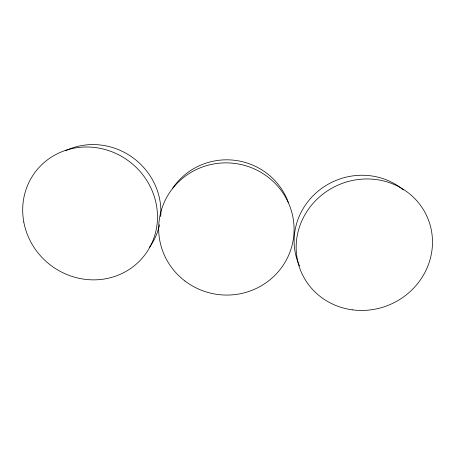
<?xml version="1.0" encoding="UTF-8"?>
<svg xmlns="http://www.w3.org/2000/svg" width="455" height="455" viewBox="0 0 455 455"><rect width="100%" height="100%" fill="white"/><g stroke="black" fill="none" stroke-linecap="round" stroke-linejoin="round"><path stroke-width="0.68" d="M172.735 188.171A65.059 63.586 7.1 0 1 234.945 160.331A65.059 63.586 7.1 0 1 288.402 202.617M65.622 150.702A65.964 62.671 37.8 0 1 131.558 156.776A65.964 62.671 37.8 0 1 160.712 216.591M159.512 224.776A65.964 62.671 37.8 0 1 149.274 247.605M299.532 265.97A66.009 62.722 -24.4 0 1 321.372 188.603A66.009 62.722 -24.4 0 1 403.426 189.957M185.02 281.059A67.727 66.066 7.1 0 0 293.475 238.164A67.727 66.066 7.1 0 0 200.621 167.69A67.727 66.066 7.1 0 0 185.02 281.059M23.802 222.023A68.694 65.088 37.3 0 0 133.776 266.181A68.694 65.088 37.3 0 0 112.686 152.078A68.694 65.088 37.3 0 0 23.802 222.023M352.324 309.838A68.739 65.145 -23.9 0 0 428.428 219.924A68.739 65.145 -23.9 0 0 312.21 204.352A68.739 65.145 -23.9 0 0 352.324 309.838"/></g></svg>
